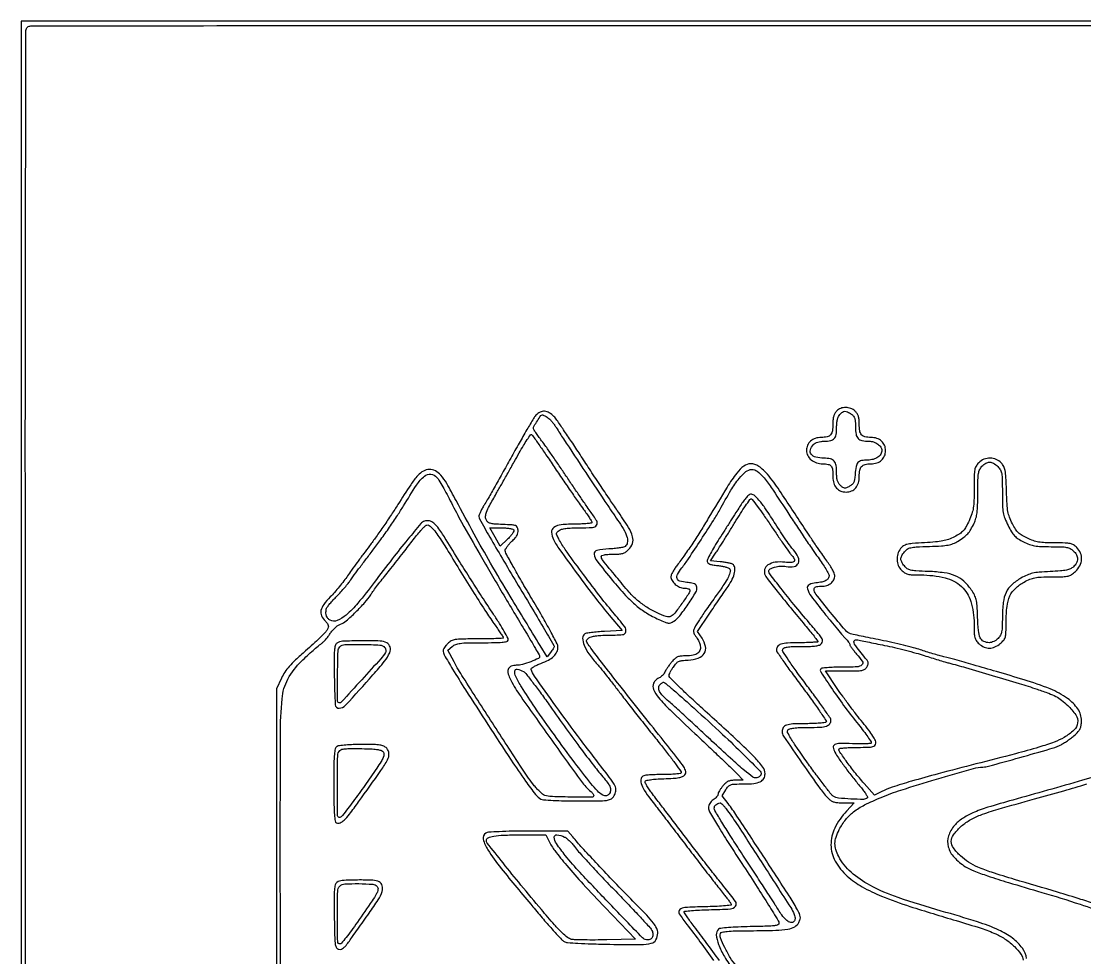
# Model space of a CAD drawing. Extents: x 0 to 1024, y 0 to 1024.
# Drawn here: x 0 to 565, y 527 to 1024 of the extents above; entities that cross this region are included whole.
import ezdxf

# ---------------------------------------------------------------- set-up
doc = ezdxf.new("R2010")
doc.units = 0

msp = doc.modelspace()

# ---------------------------------------------------------------- linework, layer by layer
for points in [[(2.329706, 244.513711, 0.000093), (2.248059, 509.875941, -0.000084), (2.156855, 788.948513, -0.00058), (2.293716, 925.636064, -0.000053), (2.505649, 1019.07933, -0.22249), (3.352867, 1020.87789, -0.174469), (5.067172, 1021.498351, -0.000023), (117.988586, 1021.696798, -0.000443), (267.779424, 1021.820366, -0.000108), (514.354811, 1021.751946, 0.000093), (779.596796, 1021.670297, 0.00052), (921.871356, 1021.800978, 0.000027), (1023.256518, 1022.004976, 0.413609), (1024.000003, 1022.75, 0.413467), (1023.256725, 1023.495172, 0.000027), (921.35, 1023.74939, 0.000517), (778.383494, 1023.950484, 0.000093), (512, 1024), (0, 1024), (0, 512, 0.000093), (0.049516, 245.616506, 0.000517)], [(533.88292, 526.312496, 0.125313), (531.655056, 531.789833, 0.073949), (526.334531, 537.133149, 0.05271), (519.056487, 541.442421, 0.031088), (507.835884, 545.757159, 0.007304), (488.554974, 551.517979, -0.013489), (465.729591, 558.646499, -0.039816), (450.664316, 565.181361, -0.059287), (440.627652, 572.155925, -0.09035), (434.098293, 580.485191, -0.04608), (432.579105, 584.15444, -0.0808), (432.124243, 587.400988, -0.076097), (432.71387, 590.756379, -0.036797), (434.413602, 594.783244, -0.04979), (437.812354, 600.057082, -0.06086), (441.991997, 604.16926, -0.047511), (447.842686, 607.84339, -0.017972), (456.62739, 611.870642, -0.021532), (467.178567, 615.732308, -0.004503), (485.997551, 621.528741, -0.002345), (505.623602, 627.280686, -0.070216), (510.72052, 628, 0.067645), (513.626005, 628.394888, 0.000993), (530.322894, 633.054625, 0.001798), (546.26826, 637.600738, 0.032284), (551.272276, 639.404007, 0.031005), (553.001045, 640.287418, 0.014922), (555.104902, 641.61891, 0.014734), (557.223736, 643.142963, 0.020426), (559.022276, 644.63909, 0.020024), (561.210963, 646.781679, 0.073457), (562.317919, 648.367696, 0.084262), (562.840193, 650.089116, 0.031621), (563, 652.613482, 0.149767), (561.100542, 658.812615, 0.089546), (555.671362, 664.375167, 0.058925), (546.34764, 669.483299, 0.023159), (532.5, 674.337793, 0.001128), (517.925786, 678.664904, 0.001849), (505.563867, 682.25523, 0.001965), (495.71935, 685.033162, 0.009121), (490, 686.510977, -0.009371), (487.396429, 687.185095, -0.004417), (484.059375, 688.148048, -0.004375), (480.581728, 689.21816, -0.006153), (477.5, 690.237952, 0.017416), (473.872114, 691.348474, 0.00567), (468.44375, 692.739666, 0.005643), (462.373344, 694.149855, 0.006329), (456.5, 695.366834, -0.00184), (450.98025, 696.458962, -0.002458), (445.978116, 697.493438, -0.001717), (441.791924, 698.395684, -0.02531), (440.340396, 698.79167, -0.138142), (437.654854, 700.595557, -0.005071), (429.731117, 710.106205, -0.004432), (421.908386, 719.866991, -0.168251), (421, 722.490073, -0.170623), (421.241414, 723.176929, -0.130895), (421.886622, 723.651826, -0.072082), (423.038885, 723.92196, -0.021594), (424.845012, 724, 0.069709), (427.726321, 724.403669, 0.099301), (430.016513, 725.585332, 0.112848), (431.478362, 727.423854, 0.112221), (432, 729.718732, 0.111185), (431.739273, 730.876729, 0.016104), (430.625797, 733.041213, 0.017581), (429.113085, 735.550613, 0.014235), (427.321861, 738.134785, -0.006331), (425.053787, 741.298888, -0.002496), (422.009112, 745.708768, -0.00247), (418.766053, 750.507222, -0.003086), (415.805209, 754.994793, 0.003165), (402.663814, 774.905539, 0.026886), (396.236091, 783.476341, 0.066673), (391.699636, 787.621998, 0.152554), (387.326725, 788.996262, 0.163514), (383.73391, 787.795904, 0.06613), (380.009364, 784.121155, 0.027789), (374.855066, 776.659361, 0.003602), (364.864129, 760.057109, -0.006935), (360.864271, 753.509613, -0.006277), (356.551755, 746.852334, -0.006467), (352.251845, 740.571331, -0.0095), (348.297575, 735.173404, 0.017668), (347.035175, 733.389725, 0.020586), (345.968663, 731.608135, 0.02006), (345.197946, 730.045205, 0.104886), (345, 729.111965, 0.13773), (345.586091, 727.024645, 0.077227), (347.29971, 724.996851, 0.074261), (349.635167, 723.510498, 0.105015), (352.038955, 723, -0.033854), (353.173144, 722.923118, -0.051763), (354.130193, 722.690132, -0.067248), (354.78927, 722.349916, -0.244711), (355, 721.945131, -0.147589), (354.411941, 719.996312, -0.008335), (350.798758, 714.746483, -0.010014), (347.044676, 709.699003, -0.105357), (345.09012, 708.048231, -0.206635), (342.553769, 707.835028, -0.029774), (337.622416, 709.823013, -0.032193), (332.178789, 712.847248, -0.034134), (327.2797, 716.492582, -0.036061), (322.892513, 720.832972, -0.007566), (315.901956, 729.073121, -0.003076), (308.699375, 737.939001, -0.170653), (308, 739.92844, -0.32582), (308.325148, 740.374438, -0.033881), (309.660433, 740.705687, -0.029583), (311.575997, 740.929439, -0.014284), (314.045455, 741, 0.014876), (317.369201, 741.098911, 0.055462), (319.428176, 741.453008, 0.077107), (320.991873, 742.179696, 0.049154), (322.545455, 743.454545, 0.117921), (324.574926, 746.759951, 0.150672), (324.634611, 750.314949, 0.069632), (322.418279, 755.260044, 0.010886), (316.523986, 764.214462, -0.002919), (312.481434, 770.14774, -0.001304), (307.226067, 778.002826, -0.00129), (301.710057, 786.340756, -0.001749), (296.773986, 793.901543, 0.003004), (292.262718, 800.773896, 0.003876), (288.03294, 807.028117, 0.002962), (284.419364, 812.216872, 0.033838), (282.84879, 814.151543, 0.070913), (280.414795, 816.118447, 0.119467), (277.919879, 816.890931, 0.130261), (275.500801, 816.409094, 0.093128), (273.278932, 814.75, 0.050654), (272.028452, 813.079077, 0.002483), (268.497837, 807.139063, 0.004005), (264.388664, 800.016874, 0.002878), (259.909244, 792, -0.001214), (255.377045, 783.824864, -0.001491), (251.104765, 776.215927, -0.001235), (247.479226, 769.840504, -0.010815), (245.804625, 767.054219, 0.01535), (244.730932, 765.2305, 0.017684), (243.823859, 763.427134, 0.016984), (243.166604, 761.858195, 0.090935), (243, 760.949707, 0.129845), (243.317538, 759.747569, 0.000818), (248.875, 749.999003, 0.003247), (255.333564, 738.88088, 0.002057), (263, 726, -0.000923), (270.667822, 713.182984, -0.001502), (277.125, 702.269779, -0.000177), (282.848959, 692.521229, -0.133426), (283, 691.965297, -0.122072), (282.896298, 691.54687, -0.016321), (282.44247, 690.751518, -0.018076), (281.828792, 689.829613, -0.014302), (281.102026, 688.877669), (279.204051, 686.53377), (275.543886, 692.516885, -0.001423), (259.642685, 718.67686, -0.004523), (249.22045, 736.291638, -0.005773), (240.556247, 751.648053, -0.003803), (230.929998, 769.5, 0.008236), (225.915391, 778.605446, 0.048427), (222.76449, 783.050433, 0.099859), (219.947666, 785.228955, 0.11532), (216.649047, 786, 0.12964), (213.525307, 785.176231, 0.081666), (210.571271, 782.793976, 0.036386), (206.802471, 777.901961, 0.005339), (200.013327, 767.379794, -0.006114), (196.597654, 762.103964, -0.003906), (192.505238, 756.05219, -0.003923), (188.400585, 750.182513, -0.007301), (184.967078, 745.5, 0.00229), (181.770976, 741.231623, 0.001918), (178.418513, 736.675, 0.001935), (175.386381, 732.486537, 0.005314), (173.289663, 729.5, -0.013682), (171.345397, 726.826871, -0.008084), (168.887453, 723.739445, -0.008084), (166.331859, 720.734137, -0.013724), (164.085912, 718.315133, 0.032123), (160.59885, 714.270802, 0.109182), (159.156905, 711.125168, 0.157955), (159.438283, 708.349012, 0.093034), (161.338662, 705.570429, -0.024958), (162.588098, 704.189622, -0.114617), (163.061813, 703.227086, -0.137156), (163.019147, 702.246854, -0.041813), (162.435793, 700.865883, -0.071269), (161.454834, 699.507844, -0.006765), (158.561232, 696.590927, -0.008536), (154.988096, 693.202922, -0.006625), (150.989224, 689.635144, 0.007993), (145.67543, 684.868037, 0.024645), (142.301162, 681.418103, 0.034714), (139.974155, 678.392597, 0.036968), (138.142093, 675.135144), (135.5, 669.5), (135.549315, 558, 0.000676), (135.627136, 514.621515, 0.001002)], [(370.770304, 525.214957, 0.004718), (363.796166, 534.846959, 0.00651), (357.341871, 543.352236, -0.005731), (355.294932, 546.04092, -0.0085), (353.569175, 548.44682, -0.004476), (352.171484, 550.506161, -0.147899), (352, 551.073211, -0.384121), (352.321364, 551.429801, -0.004179), (355.860709, 551.768721, -0.010277), (360.10348, 552.051517, -0.006194), (365.142839, 552.220975, 0.008348), (376.626133, 552.656662, 0.219613), (379.283332, 554.063691, 0.330989), (379.3141, 556.590735, 0.016033), (373.851176, 563.641732, -0.00556), (370.445453, 567.852318, -0.001521), (365.168787, 574.568325, -0.001538), (359.232572, 582.219685, -0.001602), (353.424585, 589.803631, 0.000124), (347.779119, 597.220684, 0.000138), (342.330891, 604.370824, 0.000127), (337.683371, 610.46342, 0.000729), (335.212491, 613.691105, -0.012842), (333.596699, 615.911214, -0.018494), (332.292706, 617.961499, -0.014477), (331.346441, 619.691411, -0.200498), (331.293552, 620.387474, -0.267781), (331.846978, 620.880357, -0.016076), (334.130148, 621.277369, -0.018707), (337.21317, 621.594819, -0.008844), (341.207496, 621.784722, 0.007188), (346.276086, 622.008873, 0.0323), (349.22022, 622.373279, 0.057875), (351.113047, 622.965748, 0.104443), (352.42335, 623.915303, 0.249958), (352.849726, 625.615699, 0.081945), (351.792, 628.064592, 0.024406), (348.695674, 632.401314, 0.001868), (339.751879, 643.630581, -0.001451), (328.897882, 657.234844, -0.001351), (317.860412, 671.229193, -0.001294), (308.188215, 683.6268, -0.005491), (302.502567, 691.122069, -0.00761), (300.623348, 693.739067, -0.104376), (300.170746, 694.810947, -0.231789), (300.388466, 695.616412, -0.055029), (301.443697, 696.582489, -0.09395), (302.769325, 697.213094, -0.029402), (304.9359, 697.647511, -0.023471), (307.83622, 697.915575, -0.011308), (311.568685, 698, 0.018405), (319.297796, 698.2846, 0.332204), (321.057964, 699.813123, 0.222737), (320.441074, 702.520049, 0.009889), (314.219026, 710.180358, -0.010865), (306.675982, 719.504134, -0.005339), (297.465342, 731.675493, -0.004007), (288.867693, 743.489351, -0.035978), (285.52544, 748.950805, -0.010966), (284.474396, 751.097407, -0.111354), (284.267159, 752.062155, -0.190129), (284.563337, 752.79102, -0.044449), (285.573653, 753.677515, -0.103194), (286.851786, 754.257073, -0.024128), (289.182309, 754.661454, -0.020529), (292.290685, 754.918495, -0.010364), (296.222514, 755, 0.015905), (303.37723, 755.227656, 0.232787), (305.504366, 756.448522, 0.28988), (305.566716, 758.672167, 0.022907), (302.168381, 763.835801, -0.005296), (300.021828, 766.859899, -0.001465), (296.714843, 771.654892, -0.001479), (293.001508, 777.107478, -0.001548), (289.376665, 782.5, 0.00235), (285.734446, 787.899638, 0.002214), (281.968942, 793.373593, 0.0022), (278.589391, 798.19477, 0.007686), (276.348198, 801.261167, -0.005786), (274.682324, 803.522321, -0.00855), (273.278381, 805.547024, -0.004581), (272.144161, 807.278115, -0.144984), (272.003738, 807.761167, -0.130917), (272.366852, 809.097, -0.013955), (274.073922, 811.858473, -0.010484), (275.947474, 814.582105, -0.241349), (276.762795, 815, -0.100595), (277.196628, 814.911824, -0.01789), (277.951049, 814.559594, -0.018708), (278.817887, 814.074723, -0.015902), (279.695474, 813.500745, -0.047111), (280.674789, 812.667193, -0.01808), (281.875196, 811.340115, -0.017714), (283.082349, 809.79668, -0.020824), (284.110016, 808.250745, 0.009699), (287.915071, 802.24095, 0.000579), (299.762735, 784.352921, 0.000815), (311.419376, 766.859463, 0.005139), (317.466979, 758.013762, -0.025918), (320.28907, 753.493806, -0.064922), (321.716612, 749.884694, -0.103304), (321.830005, 747.128262, -0.180242), (320.705318, 745.170398, -0.120756), (319.808016, 744.734319, -0.014112), (317.600949, 744.324015, -0.016272), (314.904948, 743.990609, -0.01264), (311.955318, 743.797954, 0.042051), (305.721537, 743.020998, 0.387423), (304.262808, 740.992796, 0.137762), (305.768281, 737.325386, 0.007089), (313.879678, 727.243397, 0.012232), (320.936392, 719.134763, 0.031919), (326.50207, 713.776949, 0.039255), (331.976763, 709.834654, 0.029079), (338.569105, 706.339732, 0.00898), (341.955825, 704.862218, 0.069692), (343.621743, 704.429277, 0.122867), (344.930435, 704.599587, 0.051576), (346.519212, 705.420631, 0.081748), (349.665592, 708.311917, 0.016816), (354.12623, 714.41874, 0.012512), (358.247657, 720.817573, 0.174079), (358.791294, 723.46563, 0.114275), (358.387279, 724.507945, 0.132296), (357.582284, 725.200402, 0.071666), (356.132263, 725.655683, 0.015328), (353.508681, 726, -0.046573), (349.756941, 726.732901, -0.241785), (348.27511, 728.142618, -0.216308), (348.469998, 730.297767, -0.037961), (350.799399, 733.760873, 0.019536), (354.314777, 738.593049, 0.002854), (361.00651, 748.714579, 0.003062), (367.579732, 758.917236, 0.01615), (370.967921, 764.648424, -0.009572), (376.883128, 774.961408, -0.033279), (381.260023, 781.271574, -0.053967), (384.837312, 784.881919, -0.172215), (387.987223, 786, -0.158718), (390.807799, 785.081512, -0.060673), (393.863522, 782.230148, -0.026494), (398.179627, 776.502895, -0.003608), (406.471816, 764, 0.002052), (411.027213, 757.08477, 0.001841), (415.806517, 749.951156, 0.001845), (420.143428, 743.579912, 0.005786), (423.122164, 739.34436, -0.007951), (425.373854, 736.112971, -0.011142), (427.273386, 733.152064, -0.007648), (428.756314, 730.637421, -0.130109), (429, 729.716805, -0.145147), (428.544533, 728.180874, -0.122438), (427.300114, 727.020248, -0.079006), (425.149956, 726.237269, -0.030138), (421.980381, 725.818755, 0.1051), (418.400767, 724.78765, 0.349098), (417.491277, 722.690307, 0.095744), (419.396559, 718.780906, 0.008279), (426.236091, 709.985484, 0.002184), (429.948101, 705.412711, 0.002719), (433.439664, 701.196684, 0.00221), (436.405016, 697.687073, 0.020672), (437.75, 696.235484, -0.020493), (438.611382, 695.306493, -0.024658), (439.339062, 694.36377, -0.024481), (439.86383, 693.525089, -0.128235), (440, 693.002881, 0.144995), (440.172771, 692.419625, 0.012509), (441.060374, 691.124958, 0.015666), (442.227149, 689.613278, 0.011513), (443.609783, 688.010163, -0.038406), (446.617876, 684.117741, -0.374581), (446.358174, 682.214862, -0.170158), (443.778926, 681.180899, -0.011045), (435.590402, 681, 0.008209), (431.535772, 680.933423, 0.012575), (428.027271, 680.729754, 0.007067), (425.129192, 680.446975, 0.230407), (424.549452, 680.080015, 0.291804), (424.572185, 678.486704, 0.003314), (430.764501, 669.212957, 0.010014), (437.597039, 659.548456, 0.011183), (444.571418, 650.520795, -0.007169), (447.320164, 647.021232, -0.011441), (449.556404, 643.945067, -0.005403), (451.33328, 641.319193, -0.292343), (451.342052, 640.744435, -0.242901), (450.835129, 640.440123, -0.006782), (448.205295, 640.307168, -0.012448), (445.029836, 640.26889, -0.008053), (441.355561, 640.375275, 0.010779), (434.621066, 640.533521, 0.115004), (431.971114, 639.921249, 0.326831), (431.212055, 638.47369, 0.085376), (432.086292, 635.828141, 0.030548), (433.903495, 632.868022, 0.006323), (437.47722, 627.907379, 0.006861), (441.629142, 622.453305, 0.008064), (445.71548, 617.405388, -0.013044), (447.301984, 615.405146, -0.021069), (448.532971, 613.614798, -0.016377), (449.392801, 612.138686, -0.331416), (449.322055, 611.655388, -0.19923), (447.301764, 610.82, -0.012008), (440.598724, 610.989192, -0.014769), (433.991805, 611.510812, -0.126338), (431.236594, 612.546836, -0.071376), (429.911451, 613.790082, -0.003744), (426.299508, 618.374741, -0.005848), (422.095817, 623.926355, -0.004215), (417.530675, 630.214359, -0.003633), (411.788683, 638.390253, -0.016995), (408.679977, 643.229406, -0.022595), (406.982108, 646.39845, -0.292811), (407.139031, 647.667523, -0.159718), (408.13193, 648.291835, -0.030411), (410.25832, 648.687011, -0.022885), (413.383293, 648.928683, -0.007855), (417.922445, 649, 0.012156), (424.234632, 649.153487, 0.065338), (427.60986, 649.764581, 0.149201), (429.339666, 650.962842, 0.168766), (430, 652.863487, 0.151022), (429.691451, 653.861727, 0.002219), (426.150991, 658.992721, 0.005832), (421.918915, 664.919566, 0.00379), (416.89699, 671.673855, -0.004669), (411.436518, 679.045003, -0.010302), (407.437184, 684.79604, -0.005906), (404.479505, 689.357795, -0.236735), (404.365605, 690.510369, -0.210228), (405.103747, 691.255287, -0.056908), (406.745286, 691.695231, -0.030534), (409.513955, 691.937026, -0.006516), (414.34617, 692, 0.007522), (419.034588, 692.070535, 0.027454), (421.997483, 692.322933, 0.043868), (423.923784, 692.768997, 0.141646), (425, 693.5, 0.141096), (425.560696, 694.781683, 0.168215), (425.298275, 696.067872, 0.040107), (423.861273, 698.10325, 0.001911), (418.487087, 704.5, -0.003738), (410.340432, 714.269002, -0.005587), (403.381138, 722.937882, -0.001871), (397.457395, 730.546573, -0.165944), (397, 731.886783, -0.267361), (397.729284, 733.153148, -0.063644), (400.059628, 734.134773, -0.054772), (403.134649, 734.637733, -0.055071), (406.239719, 734.4595, 0.088432), (410.440874, 734.497469, 0.248794), (412.666948, 736.272456, 0.215341), (412.622944, 739.365859, 0.070644), (410.068481, 743.269224, -0.023554), (408.529385, 745.198254, -0.005051), (406.05456, 748.692589, -0.005266), (403.268752, 752.803285, -0.004999), (400.520673, 757.043195, 0.006694), (395.263444, 765.094441, 0.027524), (391.753682, 769.741308, 0.045657), (389.148281, 772.306545, 0.220681), (387.187652, 772.811317, 0.151802), (386.313116, 772.351881, 0.01851), (384.820748, 770.745938, 0.020579), (383.155161, 768.646142, 0.015622), (381.5, 766.217407, -0.00039), (379.499067, 763.080047, -0.000145), (376.678028, 758.667209, -0.000143), (373.597714, 753.854903, -0.000173), (370.701796, 749.336968, 0.008388), (368.119588, 745.15892, 0.012133), (365.991222, 741.376493, 0.007861), (364.354821, 738.175294, 0.162697), (364.212213, 737.119561, 0.171107), (364.662984, 736.345314, 0.083751), (365.656337, 735.753214, 0.050763), (367.280716, 735.305459, 0.016779), (369.735862, 734.974555, -0.017368), (371.81382, 734.691998, -0.02078), (373.744936, 734.277498, -0.020016), (375.321945, 733.801718, -0.113574), (376.060543, 733.339457, -0.261588), (376.502189, 731.766266, -0.054674), (375.490723, 728.971612, -0.033447), (373.15269, 724.91989, -0.009695), (369.018431, 719, 0.0049), (363.876714, 711.785899, 0.010804), (360.124185, 706.154792, 0.008947), (357.463514, 701.798647, 0.133387), (357, 700.092089, 0.075536), (357.100655, 699.429619, 0.034856), (357.417739, 698.615142, 0.033514), (357.877824, 697.788634, 0.039595), (358.422089, 697.078741, -0.045417), (359.014051, 696.287761, -0.022982), (359.617447, 695.198171, -0.022621), (360.141548, 694.007178, -0.031214), (360.494417, 692.893756, -0.118864), (360.51433, 690.367979, -0.170248), (359.323817, 688.494137, -0.120714), (356.826916, 687.357238, -0.046786), (353.017465, 687, 0.022476), (350.264073, 686.876166, 0.078534), (348.545239, 686.44343, 0.086398), (347.131629, 685.525841, 0.030803), (345.465894, 683.777098, 0.013662), (344.352188, 682.377647, 0.011495), (343.248422, 680.837672, 0.011655), (342.305606, 679.384653, 0.031196), (341.725243, 678.29632, -0.052083), (341.190829, 677.387556, -0.040648), (340.437856, 676.523695, -0.041847), (339.593439, 675.828218, -0.074638), (338.787285, 675.432487, 0.076754), (337.978486, 675.031225, 0.041688), (337.12576, 674.317235, 0.040317), (336.36078, 673.426878, 0.050464), (335.812033, 672.486803, 0.215168), (335.799983, 669.187609, 0.066709), (338.471143, 664.864295, 0.028932), (344.541301, 658.276266, 0.0042), (357.763311, 645.708414, -0.000988), (365.19052, 638.738947, -0.001261), (372.008409, 632.283343, -0.000977), (377.700749, 626.844958, -0.010602), (379.946167, 624.597986), (383.392334, 621), (379.28506, 621, 0.031665), (377.056753, 620.85874, 0.076169), (375.47135, 620.405147, 0.07716), (374.106733, 619.501857, 0.033151), (372.588894, 617.923275, 0.019164), (371.597811, 616.649391, 0.022386), (370.760488, 615.366035, 0.022078), (370.157084, 614.232538, 0.11172), (370, 613.538285, -0.13523), (369.830621, 612.923476, -0.041517), (369.265625, 612.133142, -0.038144), (368.456744, 611.315287, -0.033669), (367.5, 610.591957, 0.051942), (366.429745, 609.71968, 0.063531), (365.642648, 608.697695, 0.066573), (365.163508, 607.553083, 0.065968), (365, 606.319179, 0.131053), (365.551641, 604.25067, 0.004765), (369.712921, 597.161021, 0.007136), (375.47131, 587.86448, 0.002841), (383.622649, 575.273003, -0.002242), (390.769906, 564.26149, -0.003504), (396.812305, 554.713682, -0.001011), (401.983952, 546.376078, -0.119958), (402.372649, 545.180771, -0.319776), (401.81291, 544.254093, -0.07041), (399.914975, 543.733248, -0.024683), (396.052743, 543.431808, -0.002646), (387.06991, 543.222984, 0.005551), (380.672127, 543.03706, 0.010401), (375.505579, 542.721747, 0.007264), (371.448077, 542.329872, 0.146514), (370.31991, 541.850539, 0.246434), (369.09369, 538.90795, 0.066699), (370.239776, 533.821232, 0.048494), (373.388596, 527.331236, 0.026206), (378.415302, 520, -0.005136)], [(137.72072, 487.068713, -0.000655), (137.576789, 558.5, -0.000562), (137.613116, 645.050511, -0.021905), (138.485317, 664.271115, -0.101412), (141.610692, 674.695568, -0.077751), (148.812514, 684.196547, -0.004692), (151.96379, 687.177417, -0.005432), (155.021577, 689.954726, -0.004878), (157.657127, 692.251151, -0.031748), (159.063407, 693.30589, 0.046095), (160.195041, 694.206424, 0.019167), (161.553254, 695.612234, 0.01877), (162.90248, 697.239305, 0.023046), (164.030953, 698.858394, -0.0357), (165.211903, 700.464621, -0.031391), (166.658011, 701.961602, -0.03278), (168.164934, 703.166263, -0.065371), (169.517952, 703.867728, 0.09123), (172.565203, 705.651914, 0.015267), (177.578991, 710.250069, 0.017647), (182.446785, 715.343101, 0.042999), (185.551837, 719.5, -0.01928), (186.646853, 721.120794, -0.004207), (188.662684, 723.821875, -0.004376), (191.049893, 726.908594, -0.004184), (193.526452, 730, 0.002927), (196.303912, 733.449205, 0.00167), (199.620915, 737.646875, 0.001668), (202.930624, 741.893295, 0.002766), (205.69067, 745.5, -0.004716), (208.155447, 748.694959, -0.005515), (210.556504, 751.679024, -0.004906), (212.637243, 754.157422, -0.033234), (213.756436, 755.300934, -0.02778), (215.050517, 756.334957, -0.184293), (215.836465, 756.53909, -0.144418), (216.662665, 756.192469, -0.015082), (218.26777, 754.800934, -0.047885), (219.580971, 753.335566, -0.007891), (221.788378, 750.238399, -0.008611), (224.272783, 746.497265, -0.007512), (226.745374, 742.5, 0.003516), (233.437344, 731.485766, 0.00315), (240.530837, 720.153911, 0.003166), (247.034356, 710.050594, 0.009709), (251.615606, 703.320806, -0.004069), (253.295887, 700.911369, -0.006193), (254.712084, 698.789076, -0.002588), (255.887012, 696.959558, -0.142376), (256, 696.570806, -0.399919), (255.779395, 696.339106, -0.001733), (252.021023, 696.167674, -0.00658), (247.648475, 696.041026, -0.003949), (242.454545, 696, 0.003229), (233.896016, 695.944733, 0.034841), (230.448117, 695.659396, 0.086057), (228.342182, 694.952354, 0.072576), (226.454545, 693.545455, 0.022658), (225.514955, 692.516618, 0.026303), (224.721023, 691.455144, 0.026726), (224.15357, 690.500183, 0.121268), (224, 689.876311, 0.130977), (224.638507, 687.480657, 0.005751), (229.059256, 679.977771, 0.006409), (235.932962, 668.93479, 0.001476), (247.815077, 650.5, 0.002133), (260.120349, 631.708014, 0.008903), (267.779817, 620.555898, 0.010973), (273.096396, 613.438588, 0.104346), (275.987599, 611.006637, 0.105382), (277.396129, 610.599459, 0.004888), (282.389878, 610.29123, 0.007796), (288.435574, 610.071808, 0.005172), (295.377555, 610, 0.002063), (306.562001, 610.04615, 0.026955), (310.704873, 610.303961, 0.082234), (312.932698, 610.944935, 0.129603), (314.443296, 612.222506, 0.077193), (315.637471, 614.651502, 0.140355), (315.690057, 616.845576, 0.084995), (314.506559, 619.463995, 0.016667), (311.462189, 623.662139, -0.003834), (297.008062, 642.554471, -0.004767), (283.87186, 660.350319, -0.002039), (272.508158, 676.191748, -0.092332), (270.819904, 679.83391, -0.282015), (271.013446, 680.459923, -0.041858), (272.122675, 681.281545, -0.034832), (273.806726, 682.167351, -0.018462), (276, 683.03746, 0.035065), (280.017788, 684.787799, 0.071804), (282.799691, 686.792008, 0.093985), (284.427972, 689.093678, 0.107481), (285, 691.724012, 0.120758), (284.569088, 693.482199, 0.003645), (281.012234, 700.182969, 0.006803), (276.525953, 708.224347, 0.0041), (271, 717.640655, -0.003182), (265.634407, 726.745373, -0.004876), (261.1125, 734.709177, -0.001823), (257.324768, 741.593178, -0.125495), (257, 742.866749, -0.12382), (257.228422, 743.775003, -0.03028), (258.04543, 745.09772, -0.029177), (259.196671, 746.544312, -0.025497), (260.558909, 747.917179, 0.023149), (262.262634, 749.618154, 0.059366), (263.275033, 751.032299, 0.079297), (263.757282, 752.376469, 0.075467), (263.808909, 753.827857, 0.080836), (263.365696, 755.390248, 0.198071), (262.501509, 756.182472, 0.073176), (260.727158, 756.551042, 0.005288), (255.70906, 756.792801, -0.007246), (251.104622, 757.032706, -0.05614), (248.987622, 757.415114, -0.122325), (247.751858, 758.146348, -0.091634), (246.842079, 759.447253, -0.132537), (246.552101, 761.199659, -0.0689), (247.076571, 763.369756, -0.031204), (248.630364, 766.695176, -0.004646), (252.233105, 773.154452, 0.000731), (255.124683, 778.244605, 0.000464), (258.479635, 784.183466, 0.000466), (261.762724, 790.020433, 0.000862), (264.416477, 794.767985, -0.007793), (266.668103, 798.668204, -0.013009), (268.697843, 801.86881, -0.006631), (270.459942, 804.420047, -0.395552), (270.964185, 804.522135, -0.100864), (271.500398, 804.017951, -0.00083), (274.839742, 799.275149, -0.002931), (278.639196, 793.791694, -0.001877), (282.990068, 787.381612, 0.001395), (287.599149, 780.576998, 0.001447), (292.19094, 773.880195, 0.001393), (296.198127, 768.106567, 0.006269), (298.592275, 764.767454, -0.006605), (300.281047, 762.408779, -0.009554), (301.705231, 760.277367, -0.005735), (302.839534, 758.461992, -0.137611), (303, 757.889991, -0.372776), (302.693274, 757.535753, -0.009998), (300.483813, 757.261435, -0.016136), (297.718468, 757.064039, -0.009749), (294.434259, 757, 0.024021), (286.725314, 756.629428, 0.129467), (282.821888, 755.188756, 0.259718), (281.575018, 752.6175, 0.105528), (282.636709, 748.735635, 0.036512), (285.859838, 743.481425, 0.002989), (295.345609, 730.44986, 0.00434), (305.114015, 717.435316, 0.012524), (312.183729, 708.649734), (319.085074, 700.5), (309.792537, 700, 0.007376), (306.142018, 699.749526, 0.010069), (302.862495, 699.409226, 0.007218), (300.147267, 699.032214, 0.105895), (299.25, 698.690983, 0.263208), (298.072548, 696.438338, 0.09001), (298.879013, 692.70301, 0.05812), (301.558234, 687.893855, 0.029296), (305.946582, 682.5, -0.0157), (307.535855, 680.651538, -0.00219), (310.687166, 676.709375, -0.002504), (314.375298, 672.005808, -0.002123), (318.226167, 667, 0.002459), (322.706897, 661.183528, 0.001269), (328.366316, 653.949202, 0.001261), (334.224116, 646.538871, 0.001911), (339.36072, 640.124945, -0.004918), (343.769959, 634.550873, -0.007964), (347.396309, 629.715547, -0.00267), (350.402135, 625.524835, -0.30126), (350.422711, 624.874945, -0.226244), (349.882538, 624.527011, -0.008605), (347.438421, 624.257015, -0.013978), (344.456954, 624.063373, -0.009226), (341.02277, 624, 0.006318), (337.5144, 623.955666, 0.0082), (334.301314, 623.821697, 0.006391), (331.624731, 623.631738, 0.070811), (330.581787, 623.393011, 0.242375), (329.212279, 621.859021, 0.133319), (329.242835, 619.279383, 0.070533), (330.868592, 615.616761, 0.026356), (334.10415, 611, -0.001903), (336.980938, 607.29464, -0.000363), (342.180575, 600.534375, -0.000387), (348.238537, 592.633662, -0.000356), (354.455936, 584.5, 0.000935), (360.567673, 576.523735, 0.001148), (366.306242, 569.09877, 0.000952), (371.156156, 562.877778, 0.0083), (373.360725, 560.155386, -0.009233), (374.754842, 558.427225, -0.012921), (375.930963, 556.829335, -0.009261), (376.843133, 555.467422, -0.143888), (377, 554.933606, -0.385351), (376.674144, 554.573586, -0.003908), (372.964586, 554.23238, -0.009932), (368.529841, 553.947972, -0.005983), (363.26242, 553.77822, 0.006966), (352.355903, 553.405265, 0.180938), (349.695047, 552.261035, 0.3589), (349.440552, 550.105334, 0.021735), (353.47358, 544.397321, -0.005624), (360.438297, 535.184676, -0.00465), (367.656215, 525.217851, -0.001112)], [(379.709395, 522.315754, -0.034135), (376.513323, 526.803376, -0.025018), (373.578555, 532.167827, -0.019949), (371.382083, 537.212091, -0.186414), (371.376985, 539.540023, -0.249012), (372.264856, 540.31294, -0.032926), (374.808837, 540.729666, -0.01946), (379.127691, 540.97881, -0.003465), (387.218615, 541.074123, 0.004957), (400.710878, 541.273351, 0.036088), (407.152195, 541.898978, 0.086138), (410.759406, 543.178303, 0.154045), (412.889248, 545.453376, 0.037789), (413.598366, 547.275094, 0.107997), (413.707096, 548.622685, 0.078859), (413.254156, 550.129288, 0.014165), (411.902041, 552.740714, 0.017329), (407.735964, 559.679064, 0.00096), (393.938258, 580.862527, 0.000968), (380.068264, 601.978476, 0.017124), (375.342478, 608.635235), (372.184955, 612.775001), (374.077779, 615.887501, -0.044484), (375.440353, 617.735684, -0.133897), (376.73894, 618.587193, -0.071725), (378.734005, 618.931653, -0.006942), (383.656561, 619, 0.02501), (389.086725, 619.271785, 0.086871), (392.45865, 620.217077, 0.148729), (394.312287, 621.916177, 0.134191), (395, 624.432481, 0.16367), (393.806762, 627.980098, 0.029586), (389.218668, 633.338805, 0.014655), (380.420092, 641.943445, 0.001837), (360.75, 659.949947, -0.003874), (354.329481, 665.875698, -0.006102), (348.920313, 671.071652, -0.001995), (344.34013, 675.616169, -0.198891), (344, 676.437409, -0.096527), (344.135089, 677.130637, -0.017613), (344.670991, 678.330232, -0.018364), (345.409743, 679.708326, -0.015764), (346.284226, 681.102117, -0.033486), (347.774335, 683.026847, -0.102099), (349.09179, 684.010932, -0.080555), (350.865819, 684.515872, -0.015915), (354.171352, 684.796536, 0.071165), (359.547409, 685.858178, 0.16774), (362.710963, 688.361657, 0.195213), (363.383022, 691.985126, 0.098831), (361.548914, 696.332783), (359.066354, 699.991039), (365.343106, 709.24552, -0.00039), (368.01669, 713.180865, -0.000326), (370.86002, 717.353203, -0.000329), (373.464588, 721.164443, -0.000902), (375.309928, 723.850489, 0.035862), (377.603662, 727.746785, 0.064329), (378.811304, 731.250861, 0.092384), (378.863882, 733.993993, 0.212426), (377.75, 735.680462, 0.080104), (376.964692, 736.020468, 0.012645), (375.319227, 736.394366, 0.013758), (373.339542, 736.73548, 0.011635), (371.230347, 736.989479), (365.960694, 737.5), (368.702071, 741.5, 0.008401), (370.214914, 743.788966, 0.001642), (372.855651, 747.964415, 0.001743), (375.90119, 752.852857, 0.001613), (378.992325, 757.889498, -0.005019), (381.956545, 762.646352, -0.007855), (384.611419, 766.67204, -0.003069), (386.944794, 770.047406, -0.215089), (387.520602, 770.389498, -0.264139), (388.116748, 770.134544, -0.002629), (391.002927, 766.297717, -0.007675), (394.287567, 761.738569, -0.004796), (398, 756.304858, 0.002316), (401.773448, 750.722586, 0.003097), (405.252214, 745.694435, 0.002163), (408.212021, 741.511112, 0.031976), (409.347961, 740.117871, -0.071641), (410.599236, 738.308011, -0.339567), (410.373068, 737.149704, -0.182406), (408.834515, 736.566335, -0.028461), (405.532372, 736.749241, 0.060192), (400.403892, 736.708224, 0.113404), (396.540941, 735.280253, 0.180649), (394.74147, 732.82994, 0.194235), (395.059463, 729.888892, 0.042613), (396.667976, 727.415318, 0.002698), (402.034426, 720.601743, 0.003892), (408.619854, 712.463477, 0.002712), (416.172969, 703.377437, -0.003556), (418.789711, 700.218794, -0.00554), (420.99456, 697.456567, -0.001887), (422.855471, 695.05284, -0.165235), (423, 694.627437, -0.39105), (422.766614, 694.37466, -0.003948), (420.12125, 694.18431, -0.009983), (416.957674, 694.045109, -0.006002), (413.2, 694, 0.011922), (406.821099, 693.847883, 0.064313), (403.413251, 693.241364, 0.147759), (401.666905, 692.051808, 0.171509), (401, 690.164774, 0.151215), (401.304475, 689.181033, 0.002015), (404.966854, 683.877306, 0.005543), (409.328387, 677.760914, 0.003587), (414.504183, 670.776051, -0.004159), (419.640868, 663.827374, -0.006749), (423.876072, 657.828705, -0.001951), (427.431384, 652.602338, -0.294885), (427.445166, 651.911276, -0.229976), (426.87214, 651.547909, -0.007223), (424.039117, 651.267687, -0.012722), (420.606523, 651.065953, -0.008315), (416.640983, 651, 0.011013), (409.774771, 650.84875, 0.069895), (406.350358, 650.212822, 0.166625), (404.64796, 648.909515, 0.147861), (404, 646.766301, 0.151469), (404.716833, 644.45432, 0.001478), (414.749122, 629.923423, 0.003961), (424.238093, 616.494308, 0.039651), (428.676185, 611.25, 0.056524), (430.078443, 610.124643, 0.071642), (431.593344, 609.447561, 0.0525), (433.582772, 609.101208, 0.016868), (436.581905, 609), (442.25472, 609), (438.198401, 604.599413, 0.072327), (432.031532, 595.59133, 0.117559), (430.001133, 586.590522, 0.124025), (432.281326, 577.983294, 0.086024), (438.618463, 570.10464, 0.051141), (446.599471, 564.411823, 0.032325), (456.892579, 559.404444, 0.020189), (471.941106, 553.949268, 0.005285), (496.5, 546.437566, -0.006406), (509.749343, 542.352562, -0.027122), (517.500117, 539.380941, -0.043837), (522.851753, 536.401769, -0.04749), (527.44852, 532.604112, -0.04088), (530.865475, 528.577563, -0.141983), (531.992227, 525.391162, -0.15971)], [(578.414031, 626.035272, -0.025499), (563.570985, 620.932404, -0.002404), (526.5, 610.459468, 0.007352), (513.312854, 606.592658, 0.027918), (505.267102, 603.603142, 0.044617), (499.808908, 600.615986, 0.061617), (495.588636, 596.96643, 0.107709), (492.418728, 591.431634, 0.142109), (492.284502, 585.648179, 0.121997), (495.360185, 580.043746, 0.068233), (501.394204, 575.065385, 0.045382), (505.775883, 572.878785, 0.011955), (513.149342, 570.201764, 0.008082), (524.213646, 566.67962, 0.002172), (541.89386, 561.448213, -0.008548), (562.293998, 555.128015, -0.020694), (577.064243, 549.586783, -0.027628)], [(570.8934, 555.049156, 0.00682), (562.757266, 557.730962, 0.003796), (550.241327, 561.56383, 0.00073), (527.5, 568.303557, -0.005891), (515.245973, 572.073222, -0.024995), (508.068469, 574.776488, -0.040494), (503.09435, 577.436798, -0.04502), (498.80058, 580.783304, -0.045303), (494.98912, 585.057514, -0.160729), (493.852521, 588.499356, -0.160795), (494.987782, 591.940815, -0.04535), (498.797137, 596.213476, -0.05637), (503.490918, 599.703838, -0.041382), (509.35308, 602.492791, -0.020286), (518.756459, 605.617122, -0.00301), (538, 611.029918, 0.002257), (553.678428, 615.414462, 0.004773), (565.783797, 618.984027, 0.00572)]]:
    msp.add_lwpolyline(points, format="xyb")
for points in [[(433, 817, 0.065291), (432.075273, 815.796126, 0.059709), (431.458333, 814.358333, 0.048068), (431.110401, 812.549088, 0.023486), (431, 810.2, -0.037216), (430.724815, 806.507938, -0.141461), (429.770955, 804.427278, -0.16267), (427.944808, 803.339147, -0.053766), (424.8, 803, 0.077543), (421.67376, 802.512233, 0.102691), (419.172234, 801.099105, 0.110832), (417.568207, 798.904458, 0.102959), (417, 796.174314, 0.113699), (417.649476, 793.355127, 0.107608), (419.474331, 791.038668, 0.097002), (422.277854, 789.522484, 0.075736), (425.707462, 789, -0.049641), (428.570999, 788.715, -0.184707), (430.076022, 787.763653, -0.137709), (430.814297, 785.849445, -0.023606), (431, 781.918213, 0.075106), (431.48822, 778.686324, 0.106416), (432.908362, 776.158688, 0.114637), (435.149507, 774.563469, 0.09789), (438, 774, 0.097676), (440.914425, 774.574822, 0.120755), (443.144459, 776.200141, 0.108292), (444.530264, 778.830536, 0.067388), (445, 782.3, -0.043146), (445.291226, 785.668616, -0.144539), (446.263965, 787.634102, -0.15518), (448.09941, 788.675852, -0.05213), (451.2, 789, 0.077731), (454.358877, 789.494074, 0.105664), (456.854269, 790.925656, 0.112649), (458.440113, 793.170438, 0.097985), (459, 796, 0.097985), (458.440113, 798.829562, 0.112649), (456.854269, 801.074344, 0.105664), (454.358877, 802.505926, 0.077731), (451.2, 803, -0.053634), (448.058399, 803.337965, -0.162117), (446.231606, 804.422513, -0.141722), (445.276361, 806.494302, -0.037631), (445, 810.161045, 0.023119), (444.888327, 812.574926, 0.054784), (444.528015, 814.335044, 0.068584), (443.860083, 815.723677, 0.058939), (442.811439, 816.961045, 0.094535), (440.513182, 818.406791, 0.092522), (437.826317, 818.919318, 0.094433), (435.181455, 818.426172, 0.103556)], [(440.777494, 815.443296, -0.070105), (441.908691, 814.387377, -0.093), (442.575299, 813.150623, -0.061464), (442.907949, 811.383986, -0.015837), (443, 808.47848, 0.040776), (443.314744, 804.625521, 0.150321), (444.390011, 802.462972, 0.157787), (446.458742, 801.338257, 0.046278), (450.105518, 801, -0.076256), (452.601695, 800.617079, -0.076726), (454.862535, 799.50374, -0.087207), (456.448106, 797.920346, -0.154233), (457, 796.173753, -0.134905), (456.438278, 794.129727, -0.108565), (454.874406, 792.459971, -0.089256), (452.456565, 791.36917, -0.061519), (449.467457, 791, 0.049084), (446.192154, 790.677695, 0.16356), (444.342038, 789.617341, 0.136255), (443.313446, 787.516375, 0.030258), (442.813964, 783.506943, -0.019105), (442.53873, 780.808534, -0.073997), (442.063005, 779.200146, -0.10152), (441.226954, 778.071718, -0.055316), (439.818338, 777.065501, -0.02389), (438.206656, 776.262997, -0.123754), (437.233404, 776.097972, -0.134773), (436.34069, 776.420025, -0.030361), (435.068338, 777.438155, -0.064766), (434.111483, 778.560706, -0.064712), (433.473327, 779.890995, -0.053119), (433.114404, 781.559374, -0.026447), (433, 783.720729, 0.033043), (432.713405, 788.052673, 0.140417), (431.686235, 790.408673, 0.168591), (429.688768, 791.624038, 0.053193), (426.164816, 792, -0.057972), (421.911313, 792.494835, -0.172697), (419.484235, 794.063048, -0.243819), (419.068336, 796.390619, -0.108947), (420.654988, 799.171259, -0.077527), (421.637739, 799.966765, -0.055133), (422.936472, 800.539884, -0.046656), (424.544116, 800.886222, -0.029745), (426.454988, 801, 0.048507), (429.840413, 801.329211, 0.164157), (431.742364, 802.416401, 0.146483), (432.721882, 804.523225, 0.036091), (433, 808.371259, -0.023288), (433.104924, 810.622829, -0.036417), (433.425193, 812.535154, -0.043434), (433.943699, 814.071177, -0.080975), (434.654988, 815.171259, -0.054337), (436.101025, 816.456687, -0.144416), (437.394806, 816.901648, -0.126875), (438.831548, 816.598423, -0.037671)], [(508.454545, 789.545455, 0.065001), (507.069055, 787.743882, 0.087099), (506.359868, 785.81305, 0.040043), (506.062378, 782.793226, 0.004538), (506, 775.9205, -0.007146), (505.907197, 769.427255, -0.031515), (505.557308, 765.617821, -0.043602), (504.789218, 762.502738, -0.023238), (503.333024, 758.807279, -0.019064), (501.685124, 755.480831, -0.059696), (500.242949, 753.449267, -0.064841), (498.42922, 751.906902, -0.025475), (495.583024, 750.261075, -0.030693), (492.461897, 748.897208, -0.038261), (489.416513, 748.040839, -0.027754), (485.584738, 747.492475, -0.008286), (479.691954, 747.078842, 0.004924), (473.163639, 746.664693, 0.041058), (470.239564, 746.206983, 0.091122), (468.454286, 745.411691, 0.078944), (466.96419, 744, 0.086419), (465.480735, 741.167453, 0.088348), (465.057418, 738.022372, 0.090381), (465.745539, 734.98398, 0.095894), (467.454545, 732.454545, 0.054252), (469.109503, 731.124437, 0.083454), (470.796662, 730.406978, 0.04978), (473.195109, 730.078571, 0.008972), (477.704545, 729.994423, -0.058388), (490.553047, 728.479575, -0.127006), (499.267805, 723.868529, -0.136405), (504.28358, 715.874246, -0.07213), (505.990231, 704.202251, 0.007526), (506.071301, 699.207264, 0.052779), (506.402847, 696.797755, 0.094256), (507.163372, 695.140157, 0.051363), (508.646023, 693.452251, 0.081408), (511.298865, 691.695357, 0.109082), (514.115152, 691.109238, 0.103917), (517.018702, 691.75611, 0.068409), (519.923275, 693.588894, 0.042586), (521.749378, 695.412184, 0.111899), (522.59603, 697.045714, 0.058259), (522.933305, 699.457899, 0.005634), (523, 705.377004, -0.029805), (523.473615, 713.315165, -0.077241), (525.016868, 718.819315, -0.095954), (527.908297, 722.879238, -0.065435), (532.5, 726.226641, -0.026841), (535.618838, 727.716244, -0.051617), (538.271432, 728.504253, -0.037385), (541.543648, 728.868603, -0.008433), (547.144245, 728.976641, 0.00594), (553.172958, 729.062874, 0.049865), (555.870383, 729.404096, 0.090547), (557.767866, 730.219969, 0.041194), (559.894245, 731.90121, 0.08506), (562.178056, 734.907127, 0.107551), (563.092486, 738.266866, 0.111868), (562.515345, 741.601973, 0.098122), (560.545455, 744.545455, 0.059009), (558.820256, 745.905291, 0.085936), (557.024326, 746.618829, 0.045054), (554.34459, 746.932941, 0.006397), (548.795455, 747.009769, -0.010059), (543.694282, 747.117765, -0.031214), (540.272475, 747.473859, -0.04012), (537.414957, 748.192246, -0.027318), (534.302479, 749.43945, -0.025419), (531.469959, 750.937823, -0.058545), (529.560634, 752.402455, -0.057049), (528.013844, 754.293812, -0.023105), (526.340996, 757.179681, -0.028481), (524.81117, 760.585364, -0.046846), (523.96453, 763.625383, -0.030525), (523.500612, 767.573751, -0.005995), (523.186684, 774.713856, 0.004493), (522.88936, 781.973363, 0.033463), (522.487119, 785.400974, 0.070579), (521.75471, 787.577188, 0.070577), (520.445917, 789.463856, 0.102859), (517.760464, 791.374504, 0.101998), (514.527779, 792.063859, 0.100768), (511.254004, 791.420476, 0.097933)], [(518.545455, 787.545455, -0.065696), (519.933266, 785.735687, -0.087086), (520.64221, 783.789042, -0.039517), (520.938401, 780.730179, -0.004384), (521, 773.705177, 0.00635), (521.088293, 766.753547, 0.03678), (521.45062, 763.102939, 0.052075), (522.29797, 760.116999, 0.020714), (524.044411, 756.227039, 0.018293), (525.888736, 752.850983, 0.055391), (527.465593, 750.764829, 0.061349), (529.369196, 749.192636, 0.026379), (532.240755, 747.567317, 0.026756), (535.389731, 746.203148, 0.045461), (538.158619, 745.453369, 0.034209), (541.517609, 745.098718, 0.009201), (546.881893, 745, -0.006597), (552.32317, 744.928204, -0.038964), (555.155922, 744.63174, -0.073412), (557.035506, 743.990609, -0.069838), (558.685549, 742.825686, -0.078417), (560.322958, 740.716315, -0.124647), (560.897593, 738.516992, -0.127028), (560.352724, 736.339106, -0.083202), (558.75, 734.290452, -0.07907), (557.112473, 733.210349, -0.056284), (555.017454, 732.532715, -0.031897), (551.859191, 732.098565, -0.006908), (546.357664, 731.773486, 0.00844), (540.506434, 731.409755, 0.035445), (537.025738, 730.884331, 0.048018), (534.192543, 729.955978, 0.025418), (530.882499, 728.301843, 0.056845), (526.029673, 724.779713, 0.09603), (523.046575, 720.75575, 0.08085), (521.480524, 715.412597, 0.03095), (521, 707.657167, -0.007224), (520.925824, 702.523467, -0.040146), (520.625702, 699.784653, -0.073228), (519.98335, 697.942957, -0.068206), (518.825686, 696.314451, -0.051705), (517.788104, 695.41667, -0.041104), (516.507636, 694.670186, -0.04222), (515.173877, 694.166242, -0.069327), (513.980674, 694, -0.121552), (511.108652, 694.708673, -0.16773), (509.303538, 696.628568, -0.082264), (508.303217, 700.418284, -0.015103), (507.840777, 707.667056, 0.006923), (507.549948, 713.80454, 0.042064), (507.08988, 716.949122, 0.065143), (506.189214, 719.345908, 0.030741), (504.455595, 722.167056, 0.05714), (500.472457, 726.648131, 0.082052), (495.999045, 729.491929, 0.066338), (490.148708, 731.111341, 0.025542), (481.735164, 731.840848, -0.004758), (475.143343, 732.137242, -0.04242), (472.2714, 732.539736, -0.095363), (470.508165, 733.314872, -0.075128), (468.985164, 734.745991, -0.037702), (467.544476, 736.892361, -0.129739), (467.120555, 738.500517, -0.129658), (467.545302, 740.109013, -0.037634), (468.98737, 742.256814, -0.076765), (470.529507, 743.696489, -0.096057), (472.324282, 744.468658, -0.041288), (475.278599, 744.861623, -0.004356), (482.23737, 745.14706, 0.00641), (488.639762, 745.436014, 0.031153), (492.245761, 745.871581, 0.050716), (494.877209, 746.639216, 0.041251), (497.5, 747.963732, 0.020413), (500.614498, 750.053202, 0.052331), (502.623005, 751.873582, 0.051384), (504.230486, 754.091077, 0.019103), (506.032894, 757.5, 0.045459), (507.005914, 760.106284, 0.036264), (507.584405, 763.051329, 0.023486), (507.884584, 767.073203, 0.006424), (507.978038, 773.435549, -0.004424), (508.053675, 780.512188, -0.033359), (508.341671, 783.843816, -0.07214), (508.980496, 785.93148, -0.078462), (510.174314, 787.685549, -0.07007), (512.241794, 789.346176, -0.13927), (514.255583, 789.881944, -0.132431), (516.32041, 789.288051, -0.060575)], [(220.721177, 781.75, -0.050161), (221.827833, 780.274365, -0.006451), (223.829819, 776.860111, -0.007484), (226.09906, 772.730472, -0.006177), (228.397253, 768.263144, 0.012212), (233.853455, 757.964606, 0.002734), (243.679331, 740.687214, 0.002787), (255.43097, 720.54454, 0.002459), (267.904898, 699.670122, -0.002467), (270.660381, 695.058808, -0.003685), (273.019039, 690.998961, -0.001588), (274.996316, 687.511404, -0.077165), (275.276626, 686.763445, -0.349254), (274.715246, 685.651357, -0.016233), (270.55433, 683.897866, -0.024574), (266.133204, 682.446316, -0.066739), (262.872445, 682.004033, 0.084521), (260.241575, 681.551952, 0.193407), (258.756058, 680.246656, 0.16805), (258.46772, 678.120646, 0.061774), (259.438492, 675.206662, 0.041184), (264.426172, 666.640977, 0.002815), (280.662662, 643.667659, 0.002096), (297.518529, 620.308143, 0.062284), (302.500171, 614.999858, -0.031587), (303.074154, 614.458803, -0.034153), (303.559425, 613.862973, -0.036414), (303.899078, 613.299433, -0.117946), (304, 612.877555, -0.414687), (303.059732, 611.938805, -0.003419), (291.61212, 612.035574, -0.006435), (280.658749, 612.344109, -0.117705), (277.327089, 613.285435, -0.056107), (276.266575, 614.045417, -0.015566), (274.787818, 615.465097, -0.01551), (273.202968, 617.188192, -0.015684), (271.734084, 619, -0.017769), (265.771381, 627.452786, -0.001287), (250.20524, 651.407757, -0.001208), (234.681468, 675.56052, -0.019595), (229.802774, 683.893829), (226.5, 690.078983), (228.860784, 692.039492, -0.086263), (230.701014, 693.095417, -0.056369), (233.086003, 693.669503, -0.026877), (236.92025, 693.937781, -0.004029), (244.642169, 694, 0.004443), (251.356215, 694.059657, 0.019471), (255.316109, 694.284457, 0.027705), (257.780474, 694.659539, 0.254796), (258.575738, 695.336775, 0.217629), (258.517947, 696.265191, 0.005867), (256.501556, 699.934545, 0.011179), (253.936017, 704.248015, 0.007302), (250.794354, 709.111583, -0.00248), (244.653282, 718.420295, -0.002807), (238.855535, 727.414055, -0.002565), (232.737151, 737.132925, -0.001556), (225.59383, 748.690068, 0.013759), (221.803353, 754.500674, 0.06432), (219.132629, 757.46111, 0.124111), (216.73108, 758.655083, 0.131183), (214.10379, 758.532942, 0.141828), (212.211319, 757.268268, 0.003288), (205.269149, 748.913855, 0.006769), (197.04008, 738.595411, 0.003891), (187.390098, 725.951418, -0.011828), (178.757371, 715.005008, -0.043213), (172.559256, 708.711984, -0.07913), (167.800595, 705.802971, -0.224187), (164.011621, 705.993781, -0.085709), (162.832341, 706.913563, -0.100411), (162.107462, 708.130427, -0.080955), (161.821133, 709.744786, -0.037922), (161.952617, 711.868718, -0.125235), (162.270853, 712.649997, -0.011835), (163.548328, 714.297194, -0.01456), (165.198843, 716.208011, -0.010961), (167.118603, 718.213841, 0.010193), (169.204779, 720.386857, 0.008227), (171.358238, 722.802047, 0.00833), (173.272751, 725.097969, 0.021108), (174.56326, 726.845123, -0.010349), (176.066192, 728.974224, -0.001575), (179.165898, 733.150322, -0.001763), (182.857919, 738.05565, -0.001526), (186.765757, 743.177252, 0.007387), (190.967477, 748.819958, 0.005143), (195.549941, 755.307212, 0.005188), (199.818805, 761.623512, 0.010689), (203, 766.668636, -0.009973), (209.94725, 777.721458, -0.071272), (214.116131, 782.442212, -0.209919), (217.437563, 783.437949, -0.177975)], [(261.553068, 753.914134, -0.258112), (261.584204, 753.271005, -0.033482), (260.871334, 752.036742, -0.032198), (259.74846, 750.575128, -0.021476), (258.289874, 749.047844), (254.355579, 745.26742), (251.620104, 750.13371), (248.884629, 755), (254.883297, 755, -0.016859), (257.229912, 754.920855, -0.023494), (259.316993, 754.681027, -0.02122), (260.972758, 754.338794, -0.195164)], [(167.665187, 693.744446, 0.16623), (166.733288, 692.411034, 0.049906), (166.281684, 689.940492, 0.021735), (166.116294, 685.544745, 0.002721), (166.224057, 676.007162, 0.008868), (166.738854, 661.08144, 0.411174), (168.794027, 659.210978, 0.199414), (172.234428, 660.811725, 0.003271), (186.75, 676.86611, 0.013216), (192.927695, 684.168882, 0.067958), (195.647209, 688.705791, 0.170927), (195.847145, 691.744432, 0.204408), (194.065741, 693.964816, 0.116401), (190.509284, 694.90953, 0.009057), (180.602128, 695.006282, 0.007866), (170.591772, 694.765194, 0.148978)], [(458.5, 692.575892, -0.00721), (463.75168, 691.426982, -0.005091), (469.61875, 689.99134, -0.005139), (475.200572, 688.503823, -0.010787), (479.5, 687.210086, 0.002367), (483.239061, 686.015949, 0.002288), (487.03125, 684.843636, 0.00226), (490.378704, 683.842077, 0.008405), (492.5, 683.256377, -0.007045), (501.467958, 680.80652, -0.001886), (515.659159, 676.656043, -0.001938), (529.927477, 672.364307, -0.006059), (539.4774, 669.324434, -0.008912), (545.67795, 667.144222, -0.033053), (549.45648, 665.44768, -0.043191), (552.442708, 663.514888, -0.024197), (555.7274, 660.696491, -0.055986), (559.95818, 655.687914, -0.177965), (560.972255, 651.495327, -0.177667), (559.030075, 647.639387, -0.055767), (553.766712, 643.711401, -0.044842), (548.555651, 641.257637, -0.014373), (540.431143, 638.549835, -0.008889), (527.992802, 635.037847, -0.002074), (507, 629.604467, 0.002438), (486.966972, 624.403929, 0.006412), (472.671928, 620.421617, 0.007834), (462.458367, 617.260138, 0.038993), (456.917366, 614.957843), (453.11378, 613.017399), (447.61053, 619.258699, -0.011877), (442.574358, 625.251402, -0.013651), (438.064928, 631.210047, -0.006144), (434.297688, 636.620367, -0.359754), (434.403787, 637.73712, -0.17618), (434.929389, 637.982395, -0.004606), (437.548096, 638.188721, -0.009171), (440.668716, 638.348242, -0.006076), (444.255404, 638.422071, 0.004528), (449.913038, 638.521009, 0.04996), (452.158355, 638.80629, 0.153953), (453.256251, 639.452112, 0.149045), (453.802434, 640.619376, 0.152047), (453.576167, 642.021094, 0.025575), (452.226033, 644.418125, 0.021462), (450.045476, 647.557937, 0.00888), (446.843009, 651.619376, -0.006902), (443.607598, 655.689386, -0.004136), (439.871397, 660.608504, -0.004141), (436.233729, 665.566183, -0.007189), (433.307364, 669.75), (427.033576, 679), (437.481604, 679, 0.004776), (443.54582, 679.057928, 0.03696), (446.367267, 679.321053, 0.089618), (447.958297, 679.893966, 0.139649), (448.964816, 680.934259, 0.039219), (449.713384, 682.642535, 0.177491), (449.695487, 683.712671, 0.076915), (448.977367, 684.962334, 0.003876), (446, 688.622785, -0.015542), (443.164488, 692.279913, -0.095356), (442.156559, 694.430361, -0.375456), (442.64986, 695.401066, -0.152337), (444.25, 695.529237, 0.00415), (445.696647, 695.214658, 0.000365), (449.364062, 694.451784, 0.000478), (453.740019, 693.549222, 0.000372)], [(192.963645, 691.543805, -0.069266), (193.370376, 690.886933, -0.066531), (193.589254, 690.134931, -0.070984), (193.595601, 689.4002, -0.104413), (193.380302, 688.793805, -0.045962), (190.902009, 685.472793, -0.001858), (180.813282, 674.349619, -0.000524), (169.914292, 662.447524, -0.210091), (168.896228, 662, -0.414031), (167.916552, 662.979066, -0.002704), (167.980595, 676.363506, -0.003736), (168.212654, 689.498583, -0.192387), (169.2, 691.8, -0.190467), (171.90803, 692.97369, -0.010833), (181.188463, 693.0747, -0.010332), (190.49631, 692.781925, -0.209477)], [(266.65251, 678.714565, -0.096428), (267.939585, 677.617247, -0.003913), (271.727557, 672.783848, -0.00672), (276.113779, 666.935074, -0.004699), (280.906593, 660.230448, 0.003654), (289.396407, 648.301496, 0.004395), (297.557925, 637.21599, 0.004729), (304.771522, 627.783489, 0.012501), (310.163241, 621.215204, -0.038089), (311.966413, 618.774033, -0.085647), (312.837087, 616.650944, -0.120911), (312.796594, 614.839357, -0.131347), (311.915672, 613.315672, -0.202797), (310.335902, 612.675091, -0.138469), (308.454963, 613.236644, -0.064375), (305.998275, 615.280335, -0.015399), (302.5, 619.288751, -0.011003), (293.904292, 630.25639, -0.004953), (283.086165, 645.005846, -0.004891), (272.709439, 659.753759, -0.013087), (265.699123, 670.519721, -0.020413), (262.623061, 676.016496, -0.147351), (262.095565, 678.969313, -0.440116), (263.419665, 679.926179, -0.077727)], [(357.260565, 659.25, -0.003732), (372.464089, 645.317933, -0.008437), (383.714672, 634.492905, -0.00377), (392.366957, 625.751257, -0.279777), (392.798973, 623.881904, -0.11009), (392.469712, 623.329842, -0.057956), (391.854838, 622.814108, -0.053496), (391.068866, 622.409643, -0.055527), (390.224717, 622.1874, -0.201054), (388.502646, 622.627715, -0.011496), (384.123117, 626.09837, -0.011506), (377.840767, 631.565605, -0.002958), (367.951736, 640.6874, 0.000752), (359.947222, 648.136531, 0.000968), (352.567617, 654.956891, 0.000736), (346.361843, 660.653279, 0.008473), (343.882125, 662.846696, -0.021089), (340.706766, 665.801507, -0.068432), (338.986506, 668.099799, -0.1236), (338.489651, 669.968024, -0.178538), (339.053051, 671.563922, -0.033445), (339.574948, 672.113479, -0.035252), (340.156832, 672.578152, -0.037682), (340.712379, 672.902213, -0.11367), (341.136957, 673, -0.177232), (341.745982, 672.777122, -0.001117), (346.241244, 668.960938, -0.004328), (351.357427, 664.520853, -0.002725)], [(167.75, 638.919901, 0.197467), (166.770306, 637.640405, 0.044628), (166.285537, 634.888219, 0.019135), (166.049316, 629.854182, 0.002156), (166, 618.418925, 0.002556), (166.05335, 607.981958, 0.015375), (166.275557, 602.561398, 0.023374), (166.658881, 599.340559, 0.265806), (167.439261, 598.384934, 0.189929), (169.353137, 598.402118, 0.094263), (171.426096, 599.737658, 0.040191), (174.241031, 602.882158, 0.006389), (179.16463, 609.536128, 0.001998), (191.003418, 626.109925, 0.033426), (194.528912, 631.867372, 0.132965), (195.266916, 635.195197, 0.186947), (194.051152, 637.948848, 0.08795), (192.467118, 639.055842, 0.071052), (190.477129, 639.655397, 0.033516), (187.281569, 639.923695, 0.004865), (180.75, 639.969591, 0.008341), (176.313507, 639.883578, 0.011126), (172.290625, 639.648701, 0.008524), (168.961104, 639.322645, 0.103555)], [(192.340602, 635.825763, -0.163493), (192.626366, 634.645578, -0.077835), (192.247573, 633.110419, -0.040519), (191.103112, 630.902768, -0.008941), (188.774173, 627.325763, -0.00552), (182.439594, 618.185877, -0.006555), (176.25136, 609.702282, -0.002476), (170.574205, 602.207471, -0.150068), (169.216368, 601.238789, -0.508267), (167.998487, 602.105908, -0.003004), (167.908867, 618.158369, -0.003878), (168.038603, 634.015302, -0.194773), (169.231484, 636.831484, -0.152542), (170.300155, 637.391448, -0.024627), (172.657824, 637.701251, -0.019914), (176.050443, 637.842425, -0.007199), (180.874991, 637.781484, -0.005966), (186.375711, 637.567073, -0.029523), (189.454536, 637.227284, -0.055847), (191.313995, 636.691531, -0.155488)], [(374.356926, 605.75, -0.017638), (379.782292, 598.026905, -0.001311), (393.782544, 576.399315, -0.000553), (408.606145, 553.311535, -0.051859), (410.390539, 549.763966, -0.028725), (410.806838, 548.441542, -0.066487), (410.9258, 547.40955, -0.090287), (410.761364, 546.590353, -0.102158), (410.321325, 545.921325, -0.26064), (408.624114, 545.441609, -0.123602), (406.542915, 546.526234, -0.056951), (403.897421, 549.478597, -0.015397), (400.418025, 554.719674, 0.00418), (397.705349, 559.011738, 0.000912), (392.956642, 566.358533, 0.00095), (387.431228, 574.83757, 0.000911), (381.795618, 583.415759, -0.003592), (376.508423, 591.55844, -0.005493), (372.052463, 598.701843, -0.002149), (368.334136, 604.87073, -0.135354), (368, 606.082426, -0.102564), (368.220125, 607.144244, -0.109485), (368.842074, 608.002787, -0.094551), (369.853311, 608.605141, -0.059127), (371.199109, 608.921053, -0.211825), (371.590871, 608.797704, -0.016246), (372.4151, 608.022122, -0.020061), (373.36414, 606.989385, -0.013853)], [(246.75, 592.919901, 0.330768), (245.355938, 589.663599, 0.083095), (247.74833, 584.00799, 0.028968), (254.830673, 574.16914, 0.003607), (271.586098, 553.828367, 0.003972), (277.287073, 547.117402, 0.005704), (282.451203, 541.271509, 0.003195), (286.887931, 536.425656, 0.085581), (288.271764, 535.36861, 0.098804), (290.107994, 534.83145, 0.006504), (295.639311, 534.417958, 0.008), (302.972063, 534.083296, 0.003591), (312.614331, 533.867028, 0.003748), (328.974275, 533.740293, 0.0575), (334.573686, 534.384938, 0.208646), (337.055446, 536.236137, 0.130361), (338, 539.797408, 0.110199), (337.434155, 542.333614, 0.057041), (335.719986, 545.11087, 0.024091), (332.129589, 549.245075, 0.002898), (323.728395, 557.924963, -0.002328), (313.868451, 568.088775, -0.003206), (305.111465, 577.317862, -0.003549), (297.860847, 585.169117, -0.009606), (292.865173, 590.872617), (290.230347, 594), (269.365173, 593.969591, 0.00405), (260.848356, 593.888186, 0.007181), (253.830822, 593.663407, 0.004271), (248.170435, 593.352204, 0.11651)], [(280.196214, 588.714724, 0.051984), (283.333754, 583.583977, 0.012224), (289.64502, 575.734016, 0.010512), (298.40753, 565.796328, 0.00516), (309.95451, 553.5), (326.251912, 536.5), (310.875956, 536.204428, -0.003857), (304.752885, 536.133968, -0.004829), (299.072473, 536.167288, -0.003918), (294.311763, 536.278521, -0.037164), (292.285654, 536.493052, -0.115427), (290.055334, 537.461413, -0.034401), (287.217359, 539.892029, -0.019297), (283.151876, 544.210792, -0.003805), (276.2228, 552.288624, -0.003121), (265.365758, 565.306266, -0.004386), (255.853123, 577.066505, -0.001122), (247.499158, 587.630191, -0.168281), (247, 589.071303, -0.302048), (247.909368, 590.439302, -0.058548), (250.909103, 591.303495, -0.032344), (256.066691, 591.815072, -0.00801), (264.564788, 591.969591), (278.629575, 592)], [(288.484929, 590.824913, -0.065328), (289.700134, 590.066427, -0.021265), (291.278468, 588.651127, -0.020786), (292.916856, 586.912464, -0.021984), (294.373223, 585.074913, 0.026902), (296.577586, 582.349059, 0.002959), (301.997918, 576.409506, 0.003607), (308.547791, 569.418812, 0.002909), (315.682588, 562, -0.002644), (322.668456, 554.743756, -0.003828), (328.755902, 548.25466, -0.001991), (333.844745, 542.701946, -0.062565), (334.910741, 541.186078, -0.107333), (335.460706, 539.229947, -0.150147), (335.035571, 537.476302, -0.166798), (333.750864, 536.384652, -0.137113), (331.950636, 536.201743, -0.159219), (329.909512, 537.282753, -0.000695), (312.483721, 555.377735, -0.003247), (296.785754, 571.937916, -0.018882), (288.905466, 581.024483, -0.018287), (284.231911, 587.30035, -0.141085), (283.080389, 590.738268, -0.467323), (284.452869, 591.989828, -0.073267)], [(167.66584, 566.744924, 0.168216), (166.731404, 565.39682, 0.048538), (166.281607, 562.864693, 0.021141), (166.116581, 558.348771, 0.002612), (166.224711, 548.494924, 0.001843), (166.445268, 537.403471, 0.029963), (166.755933, 533.690514, 0.118014), (167.439739, 531.970121, 0.206963), (168.723986, 531.183858, 0.115711), (169.970078, 531.295296, 0.089066), (171.173877, 531.948648, 0.05548), (172.508869, 533.284616, 0.016808), (174.223986, 535.585442, -0.002064), (175.958274, 538.061083, -0.000591), (178.666575, 541.883746, -0.000595), (181.732389, 546.18934, -0.000632), (184.747334, 550.401584, 0.014046), (189.526524, 557.471981, 0.06399), (191.630439, 561.958389, 0.145665), (191.693939, 564.924999, 0.205706), (190.065741, 566.964816, 0.113547), (186.708644, 567.876852, 0.012241), (178.609313, 567.995635, 0.01085), (170.454416, 567.738546, 0.145554)], [(188.982161, 564.521495, -0.213096), (189.431355, 562.916023, -0.089912), (188.697462, 560.748271, -0.024117), (186.28577, 556.849815, -0.001474), (178.5, 545.594848, -0.006649), (175.343537, 541.186745, -0.010206), (172.482812, 537.463469, -0.005042), (169.990236, 534.416363, -0.211575), (169.25, 534.051381, -0.421246), (168.045689, 535.18755, -0.003876), (167.918529, 548.746092, -0.005222), (168.035962, 562.064574, -0.193912), (169.2, 564.8, -0.186584), (171.763502, 565.93396, -0.015407), (179.193473, 566.058309, -0.014848), (186.631797, 565.732509, -0.203909)]]:
    msp.add_lwpolyline(points, format="xyb", close=True)

doc.saveas('drawing.dxf')
